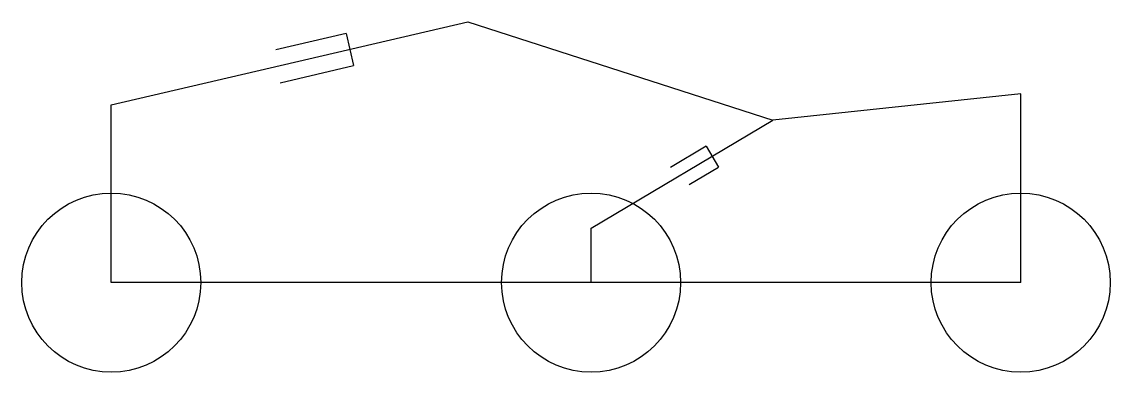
# Model space of a CAD drawing. Header units: millimetres. Extents: x -394 to 366, y 7 to 252.
import ezdxf

# ---------------------------------------------------------------- set-up
doc = ezdxf.new("R2010")
doc.units = ezdxf.units.MM
doc.layers.get('0').update_dxf_attribs({"linetype": 'CONTINUOUS'})

msp = doc.modelspace()

# ---------------------------------------------------------------- linework, layer by layer
for p, q in [((-331.46, 193.64), (-82.46, 251.64)), ((-82.46, 251.64), (130.54, 182.89)), ((-167.47, 243.48), (-216.66, 232.03)), ((-167.47, 243.48), (-162.25, 221.08)), ((-213.5, 209.15), (-162.25, 221.08)), ((303.54, 201.42), (130.54, 182.89)), ((303.54, 69.64), (303.54, 201.42)), ((-331.46, 69.64), (-331.46, 193.64)), ((3.54, 107.64), (130.54, 182.89)), ((83.86, 164.75), (59.07, 150.06)), ((83.86, 164.75), (92.52, 150.12)), ((72.07, 138), (92.52, 150.12)), ((3.54, 69.64), (3.54, 107.64)), ((303.54, 69.64), (-331.46, 69.64))]:
    msp.add_line(p, q)
for centre in [(-331.46, 69.64), (3.54, 69.64), (303.54, 69.64)]:
    msp.add_circle(centre, 62.5)

doc.saveas('drawing.dxf')
